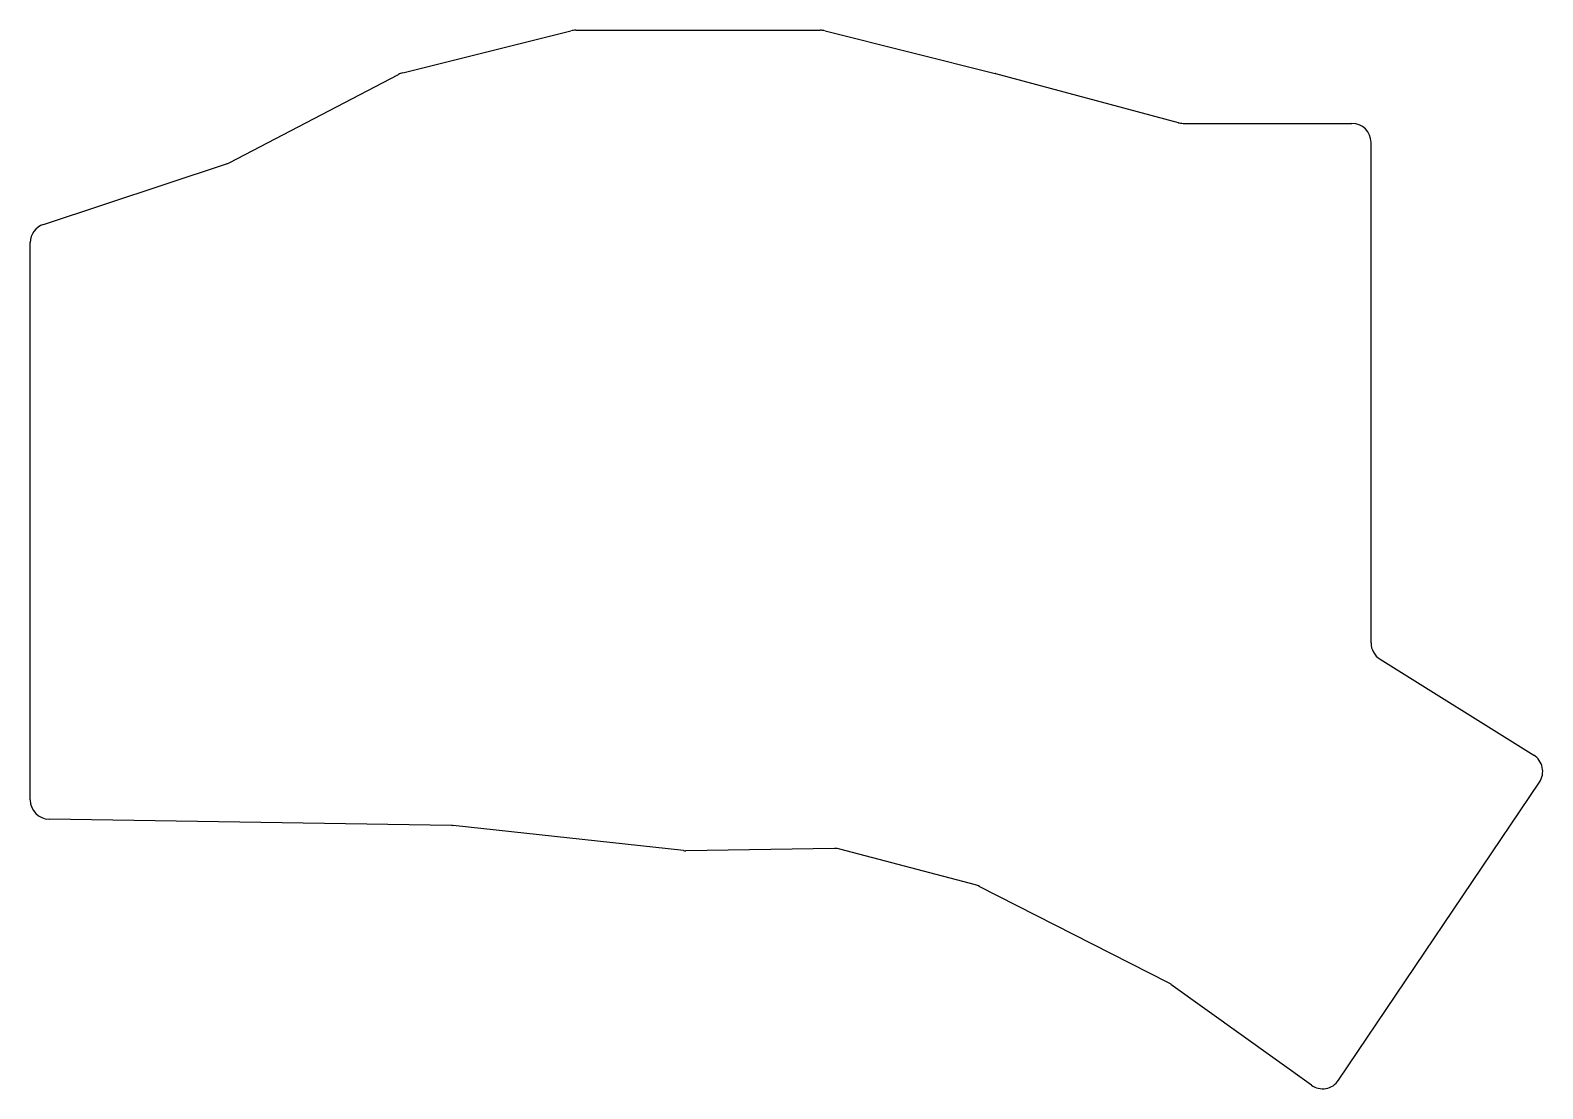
# Model space of a CAD drawing. Header units: millimetres. Extents: x 34 to 192, y -143 to -33.
import ezdxf

# ---------------------------------------------------------------- set-up
doc = ezdxf.new("R2010")
doc.units = ezdxf.units.MM

msp = doc.modelspace()

# ---------------------------------------------------------------- linework, layer by layer
for p, q in [((73.23, -37.26), (90.76, -32.88)), ((91.25, -32.82), (116.75, -32.82)), ((117.24, -32.88), (134.98, -37.32)), ((55.14, -46.63), (72.79, -37.43)), ((135.02, -37.32), (154.04, -42.45)), ((154.56, -42.52), (172.15, -42.52)), ((174.15, -96.66), (174.15, -44.52)), ((35.77, -53.05), (54.85, -46.75)), ((34.4, -113.03), (34.4, -54.95)), ((175.09, -98.36), (191.11, -108.37)), ((170.76, -142.24), (191.71, -111.18)), ((78.31, -115.7), (36.37, -115.03)), ((102.48, -118.31), (78.49, -115.71)), ((118.24, -118.08), (102.72, -118.32)), ((132.93, -121.89), (118.78, -118.15)), ((153.05, -132.09), (133.32, -122.04)), ((167.93, -142.75), (153.3, -132.25))]:
    msp.add_line(p, q)
for centre, start, end in [((91.25, -34.82), 90, 104.0362), ((116.75, -34.82), 75.9638, 90), ((73.71, -39.2), 104.0362, 117.5245), ((134.5, -39.26), 74.9209, 75.9638), ((154.56, -40.52), 254.9209, 270), ((172.15, -44.52), 0, 90), ((54.22, -44.85), 288.2679, 297.5245), ((36.4, -54.95), 108.2679, 180), ((176.15, -96.66), 180, 238.0036), ((190.05, -110.06), 326, 58.0036), ((36.4, -113.03), 180, 269.0886), ((78.28, -117.7), 83.821, 89.0886), ((118.27, -120.08), 75.1805, 90.8743), ((102.69, -116.32), 263.821, 270.8743), ((132.42, -123.82), 63, 75.1805), ((152.14, -133.87), 54.3229, 63), ((169.1, -141.13), 234.3229, 326)]:
    msp.add_arc(centre, 2, start, end)

doc.saveas('drawing.dxf')
